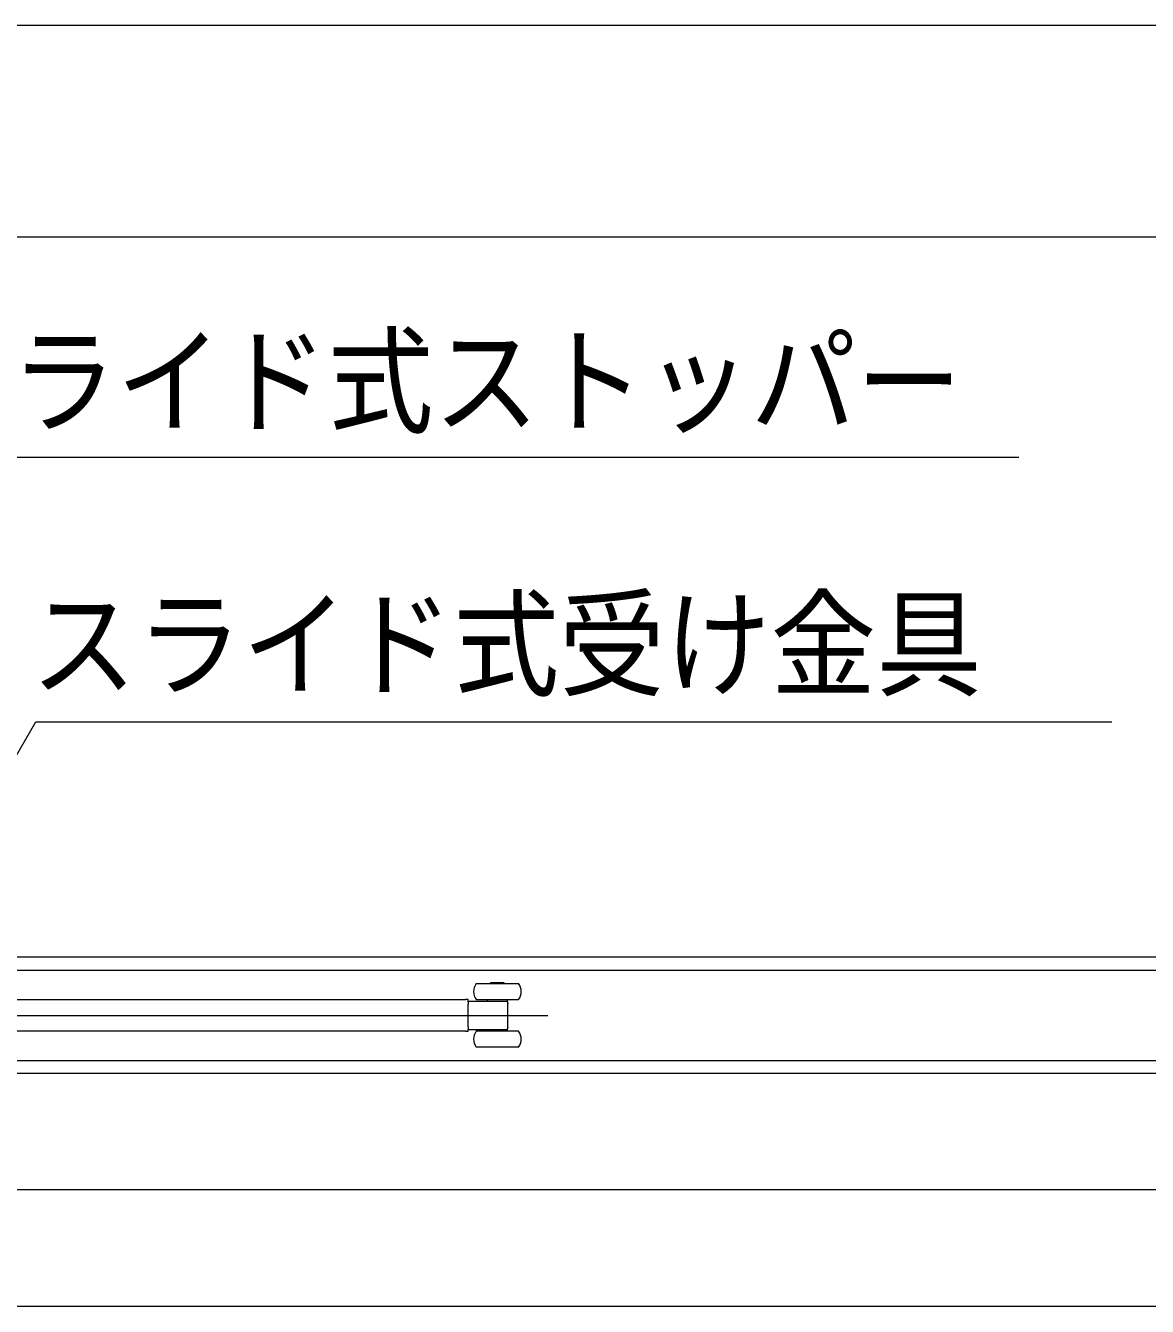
# Model space of a CAD drawing. Units: millimetres, scale not verified. Extents: x -6062 to 6062, y -3045 to 3045.
# Drawn here: x -3004.3 to -2580.1, y 1065.8 to 1550 of the extents above; entities that cross this region are included whole.
import ezdxf
from ezdxf.enums import TextEntityAlignment as Align

# ---------------------------------------------------------------- set-up
doc = ezdxf.new("R2010")
doc.units = ezdxf.units.MM
doc.header["$LTSCALE"] = 20
for name, color, linetype, lineweight in [('0-0_2寸法-1', 7, 'Continuous', 9), ('0-2_2寸法-3', 7, 'Continuous', 9), ('0-4_3一般', 7, 'Continuous', 9)]:
    doc.layers.add(name, color=color, linetype=linetype, lineweight=lineweight)
doc.styles.add('ＭＳ ゴシック', font='')
doc.styles.get('ＭＳ ゴシック').set_extended_font_data('MS Gothic')

# ---------------------------------------------------------------- blocks, each defined once
blk = doc.blocks.new('グループ-107')
at = {"layer": '0-4_3一般'}
for p, q in [((-4958, 23856.9), (-28322, 23856.9)), ((-20818, 23756.9), (-20818, 23764.9)), ((-20818, 23764.9), (-20718, 23764.9)), ((-20718, 23764.9), (-20718, 23756.9)), ((-24454, 23636.9), (-21008, 23636.9)), ((-20988, 23636.9), (-21008, 23636.9)), ((-20988, 23620.2), (-20988, 23636.9)), ((-20843, 23622.9), (-20843, 23636.9)), ((-20693, 23636.9), (-20693, 23622.9)), ((-20768, 23622.9), (-20988, 23622.9)), ((-20988, 23620.2), (-20988, 23602.9)), ((-20988, 23430.9), (-20988, 23602.9)), ((-20713.9, 23622.9), (-20768, 23622.9)), ((-20688, 23605.5), (-20688, 23605.3)), ((-20688, 23428.4), (-20688, 23605.3)), ((-28506, 23516.9), (-20386, 23516.9)), ((-21008, 23396.9), (-24454, 23396.9)), ((-21008, 23396.9), (-20988, 23396.9)), ((-20988, 23430.9), (-20988, 23413.6)), ((-20988, 23396.9), (-20988, 23413.6)), ((-20988, 23410.9), (-20768, 23410.9)), ((-20608, 23396.9), (-20928, 23396.9)), ((-20843, 23396.9), (-20843, 23410.9)), ((-20768, 23410.9), (-20713.9, 23410.9)), ((-20713.9, 23410.9), (-20699.2, 23410.9)), ((-20699.2, 23410.9), (-20693, 23410.9)), ((-20693, 23410.9), (-20693, 23396.9)), ((-20688, 23424.9), (-20688, 23425)), ((-20608, 23276.9), (-20928, 23276.9)), ((-28322, 23176.9), (-4958, 23176.9)), ((19030, 23076.9), (-75990, 23076.9)), ((19030, 23076.9), (-75990, 23076.9)), ((19030, 22196.9), (-75990, 22196.9)), ((19030, 21316.9), (-75990, 21316.9))]:
    blk.add_line(p, q, dxfattribs=at)
for points in [[(19030, 23076.9), (19030, 23956.9), (-75990, 23956.9), (-75990, 23076.9)], [(-20928, 23756.9), (-20882.8, 23756.9), (-20608, 23756.9)], [(-20928, 23636.9), (-20882.8, 23636.9), (-20608, 23636.9)], [(-20693, 23622.9), (-20699.2, 23622.9), (-20713.9, 23622.9)], [(-20688, 23608.9), (-20688, 23609), (-20688, 23609), (-20688, 23609.1), (-20688, 23609.1), (-20688, 23609.2), (-20688, 23609.2), (-20688, 23609.2), (-20688, 23609.2), (-20688, 23609.2), (-20688, 23609.2), (-20688, 23609.2), (-20688, 23609.1), (-20688, 23609.1), (-20688, 23609), (-20688, 23608.9), (-20688, 23608.9), (-20688, 23608.8), (-20688, 23608.7), (-20688, 23608.5), (-20688, 23608.4), (-20688, 23608.3), (-20688, 23608.1), (-20688, 23608), (-20688, 23607.8), (-20688, 23607.7), (-20688, 23607.5), (-20688, 23607.4), (-20688, 23607.2), (-20688, 23607.1), (-20688, 23606.9), (-20688, 23606.7), (-20688, 23606.6), (-20688, 23606.4), (-20688, 23606.3), (-20688, 23606.1), (-20688, 23606), (-20688, 23605.8), (-20688, 23605.7), (-20688, 23605.5)], [(-20688, 23428.4), (-20688, 23428.3), (-20688, 23428.1), (-20688, 23428), (-20688, 23427.8), (-20688, 23427.7), (-20688, 23427.5), (-20688, 23427.4), (-20688, 23427.2), (-20688, 23427.1), (-20688, 23426.9), (-20688, 23426.8), (-20688, 23426.6), (-20688, 23426.4), (-20688, 23426.3), (-20688, 23426.1), (-20688, 23426), (-20688, 23425.8), (-20688, 23425.7), (-20688, 23425.5), (-20688, 23425.4), (-20688, 23425.3), (-20688, 23425.2), (-20688, 23425.1), (-20688, 23425), (-20688, 23424.9), (-20688, 23424.8), (-20688, 23424.8), (-20688, 23424.7), (-20688, 23424.7), (-20688, 23424.7), (-20688, 23424.6), (-20688, 23424.6), (-20688, 23424.6), (-20688, 23424.7), (-20688, 23424.7), (-20688, 23424.7), (-20688, 23424.8), (-20688, 23424.8), (-20688, 23424.9)], [(19030, 21316.9), (19030, 22196.9), (-75990, 22196.9), (-75990, 21316.9)]]:
    blk.add_lwpolyline(points, dxfattribs=at)
for centre, radius, start, end in [((-20848, 23696.9), 100, 143.1301, 216.8699), ((-20688, 23696.9), 100, 323.1301, 36.8699), ((-20708, 23609.6), 20, 359.74972, 42.54335), ((-20848, 23336.9), 100, 143.1301, 216.8699), ((-20708, 23424.2), 20, 315.93951, 0.24905), ((-20688, 23336.9), 100, 323.1301, 36.8699)]:
    blk.add_arc(centre, radius, start, end, dxfattribs=at)
blk = doc.blocks.new('グループ-108')
at = {"layer": '0-4_3一般'}
blk.add_blockref('グループ-107', (0, 0), dxfattribs=at)

msp = doc.modelspace()

# ---------------------------------------------------------------- linework, layer by layer
at = {"layer": '0-0_2寸法-1'}
for p, q in [((-848.21, 1550), (-5581.79, 1550)), ((-2048.21, 1470), (-5569.79, 1470))]:
    msp.add_line(p, q, dxfattribs=at)
at = {"layer": '0-2_2寸法-3'}
for points in [[(-3169.8, 1175.76), (-3047.93, 1386.84), (-2628.7, 1386.84)], [(-3064.5, 1175.84), (-3000.41, 1286.84), (-2593.53, 1286.84)]]:
    msp.add_lwpolyline(points, dxfattribs=at)

# ---------------------------------------------------------------- block references
at = {"layer": '0-4_3一般', "xscale": 0.05, "yscale": 0.05}
msp.add_blockref('グループ-108', (-1787.5, 0), dxfattribs=at)

# ---------------------------------------------------------------- texts
at = {"layer": '0-2_2寸法-3', "style": 'ＭＳ ゴシック', "width": 0.9}
for s, p in [('スライド式ストッパー', (-3049.86, 1389.61)), ('スライド式受け金具', (-3002.34, 1290.19))]:
    msp.add_text(s, height=32.55, dxfattribs=at).set_placement(p, align=Align.BOTTOM_LEFT)

doc.saveas('drawing.dxf')
